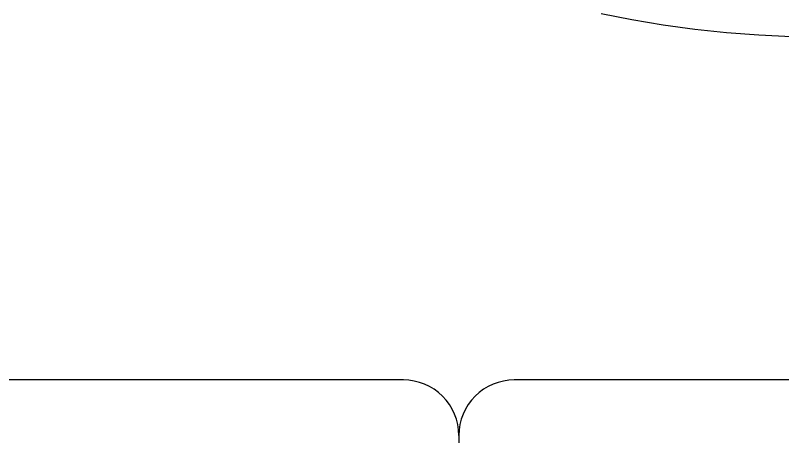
# Model space of a CAD drawing. Header units: millimetres. Extents: x -187744 to 2148, y -49419 to 6550.
# Drawn here: x -30386 to -29695, y -14138 to -13758 of the extents above; entities that cross this region are included whole.
import ezdxf

# ---------------------------------------------------------------- set-up
doc = ezdxf.new("R2010")
doc.units = ezdxf.units.MM
doc.header["$LTSCALE"] = 1000
doc.header["$MEASUREMENT"] = 0
doc.set_wipeout_variables(frame=1)
doc.linetypes.add('B1户型$0$DASH', pattern=[0.35, 0.25, -0.1])
doc.layers.add('B1户型$0$FF-FURN', color=51, linetype='Continuous')
doc.layers.add('B1户型$0$FURNITURE', color=9, linetype='B1户型$0$DASH')

# ---------------------------------------------------------------- blocks, each defined once
blk = doc.blocks.new('B1户型$0$fdgfdsgf')
blk.add_wipeout([(90771.3, 14802.8), (90736.93, 14802.73), (90668.6, 14799.2), (90610.8, 14792.5), (90554.5, 14782.5), (90500.1, 14769.4), (90473.8, 14761.7), (90399.2, 14734.1), (90376, 14723.5), (90332.3, 14700.5), (90312, 14688), (90283.75, 14668.25), (90257.7, 14647.4), (90234.7, 14625.45), (90220.8, 14610.3), (90191.7, 14570.9), (90178.5, 14546.3), (90168.1, 14521.3), (90161.3, 14495.8), (90156.95, 14461.6), (90161.3, 14410.15), (90168.1, 14384.7), (90178.5, 14359.65), (90187.05, 14343.25), (90202.3, 14319.1), (90214.2, 14303.3), (90220.8, 14295.65), (90234.7, 14280.55), (90249.85, 14265.8), (90283.75, 14237.75), (90332.3, 14205.5), (90364.85, 14188.05), (90387.6, 14177.15), (90423.3, 14162), (90473.8, 14144.3), (90513.55, 14133.1), (90568.45, 14120.8), (90625.15, 14111.6), (90683.2, 14105.75), (90712.5, 14104.05), (90756.6, 14103), (90786, 14103.4), (90830, 14105.75), (90873.6, 14109.7), (90916.6, 14115.8), (90958.7, 14123.5), (90999.65, 14133.1), (91052.25, 14148.55), (91089.9, 14162), (91125.6, 14177.15), (91154.94, 14191.39), (91180.9, 14205.5), (91210.8, 14224.45), (91238.5, 14244.5), (91255.5, 14258.5), (91278.45, 14280.55), (91299, 14303.3), (91310.9, 14319.1), (91330.8, 14351.4), (91347.6, 14393.15), (91355.9, 14435.8), (91355.9, 14470.2), (91345.1, 14521.3), (91326.15, 14562.75), (91310.9, 14586.9), (91285.7, 14618), (91238.5, 14661.5), (91210.8, 14681.5), (91180.17, 14700.9), (91125.6, 14728.8), (91065.1, 14753.2), (91013.1, 14769.4), (90916.6, 14790.2), (90859.1, 14797.75), (90805.18, 14801.75), (90756.6, 14803)]).dxf.layer = 'B1户型$0$FF-FURN'
at = {"layer": 'B1户型$0$FF-FURN'}
blk.add_polyline3d([(90697.8, 14801.3, 0), (90668.6, 14799.2, 0), (90639.5, 14796.3, 0), (90610.8, 14792.5, 0), (90582.4, 14787.9, 0), (90554.5, 14782.5, 0), (90527, 14776.3, 0)], dxfattribs=at)
blk = doc.blocks.new('B1户型$0$做成ACAD TuKuai0305')
blk.add_wipeout([(84, 135.65), (84, 885.65), (2184, 885.65), (2184, 135.65), (2159, 135.65), (2158.77, 80.88), (2147.07, 53.24), (2113.21, 35.83), (1534, 35.65), (1498.65, 50.3), (1484.91, 76.16), (1469.36, 50.3), (1443.47, 36.56), (827.99, 36.01), (798.65, 50.3), (785, 75.7), (769.36, 50.3), (738.91, 35.89), (159, 35.65), (140.55, 39.18), (123.65, 50.3), (111.99, 68.63), (109.04, 83.72), (109.04, 135.65)]).dxf.layer = 'B1户型$0$FURNITURE'
at = {"layer": 'B1户型$0$FURNITURE', "linetype": 'Continuous', "lineweight": -2}
blk.add_lwpolyline([(1134, 35.65), (1127.21, 35.65), (834, 35.65, -0.414214), (784, 85.65, -0.414214), (734, 35.65), (159, 35.65, -0.414214), (109, 85.65), (109, 135.65), (84, 135.65), (84, 885.65), (1134, 885.65), (2184, 885.65), (2184, 135.65), (2159, 135.65), (2159, 85.65, -0.414214), (2109, 35.65), (1534, 35.65, -0.414214), (1484, 85.65, -0.414214), (1434, 35.65), (1140.79, 35.65)], format="xyb", close=True, dxfattribs=at)
at = {"layer": 'B1户型$0$FURNITURE', "linetype": 'Continuous'}
blk.add_lwpolyline([(784, 85.65), (784.08, 785.89)], dxfattribs=at)

msp = doc.modelspace()

# ---------------------------------------------------------------- block references
at = {"layer": 'B1户型$0$FURNITURE', "xscale": -1}
for name, p, rotation in [('B1户型$0$fdgfdsgf', (-120715.59, -1169.69), 181.3832482339583), ('B1户型$0$做成ACAD TuKuai0305', (-30770.72, -14050.81), 180)]:
    msp.add_blockref(name, p, dxfattribs=dict(at, rotation=rotation))

doc.saveas('drawing.dxf')
